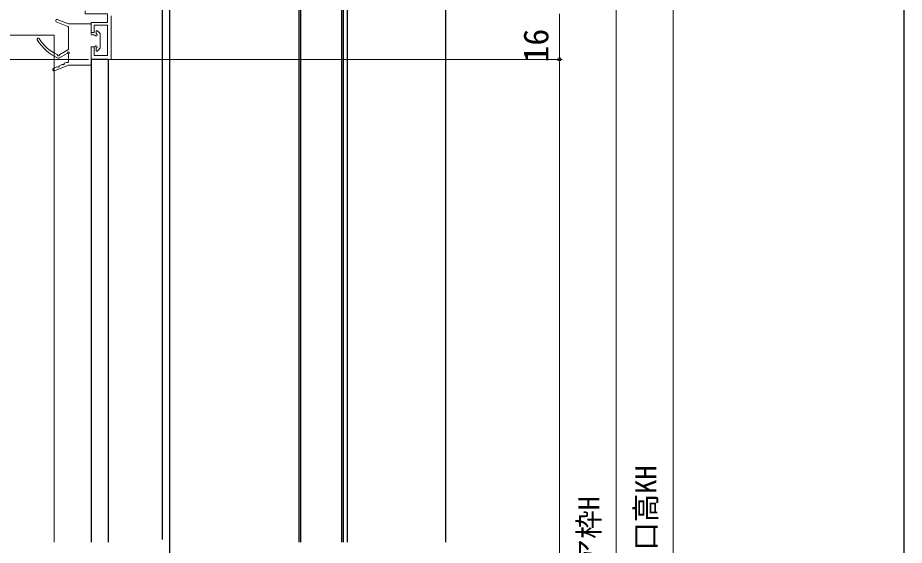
# Model space of a CAD drawing. Units: millimetres, scale not verified. Extents: x -525 to 525, y -783 to 779.
# Drawn here: x 213.5 to 525, y 35.3 to 220.9 of the extents above; entities that cross this region are included whole.
import ezdxf
from ezdxf.enums import TextEntityAlignment as Align

# ---------------------------------------------------------------- set-up
doc = ezdxf.new("R2010")
doc.units = ezdxf.units.MM
doc.header["$LTSCALE"] = 4
for name, color, linetype, lineweight in [('0-3_YKK_11', 211, 'Continuous', 18), ('0-6_YKK_13', 4, 'Continuous', 18), ('0-7_YKK_D', 6, 'Continuous', 18)]:
    doc.layers.add(name, color=color, linetype=linetype, lineweight=lineweight)
for name, color, linetype in [('0-5_YKK_12', 2, 'Continuous'), ('0-8_YKK_ZWAK', 7, 'Continuous'), ('0-9_YSS_K', 3, 'Continuous')]:
    doc.layers.add(name, color=color, linetype=linetype)
doc.styles.add('ＭＳ ゴシック', font='')
doc.styles.get('ＭＳ ゴシック').set_extended_font_data('MS Gothic')

msp = doc.modelspace()

# ---------------------------------------------------------------- linework, layer by layer
at = {"layer": '0-3_YKK_11'}
msp.add_lwpolyline([(246.3, 221.5), (246.3, 206.2), (239.3, 206.2), (239.3, 210.6), (240.3, 210.6), (240.3, 207.6), (245, 207.6), (245, 218.2), (240.3, 218.2), (240.3, 215.6), (239.3, 215.6), (239.3, 219.2), (245, 219.2), (245, 222.2), (237.2, 222.2), (237.2, 223.3)], dxfattribs=at)
at = {"layer": '0-5_YKK_12'}
for p, q in [((266.8, 427.021), (266.8, -309.117)), ((327.8, 260.2), (327.8, 36.414)), ((329.3, 260.2), (329.3, 36.414)), ((264.3, 37.341), (264.3, 230.201)), ((312.3, 230.201), (312.3, 36.414)), ((312.8, 230.201), (312.8, 36.414)), ((327.3, 230.201), (327.3, 36.414)), ((239.3, 206.2), (239.3, 36.428)), ((245.3, 206.2), (239.3, 206.2)), ((245.3, 206.2), (245.3, 36.428))]:
    msp.add_line(p, q, dxfattribs=at)
at = {"layer": '0-6_YKK_13'}
for p, q in [((231.112, 217.776), (227.04, 219.429)), ((231.3, 218.7), (227.33, 220.175)), ((231.3, 218.7), (239, 218.7)), ((239.3, 215.1), (239.3, 218.4)), ((231.3, 209.819), (231.3, 217.498)), ((241, 215.432), (241, 216)), ((241.512, 216.212), (242.312, 215.412)), ((242.4, 215.2), (242.4, 210.2)), ((226.3, 36.428), (226.3, 214.7)), ((239.6, 214.8), (240.367, 214.8)), ((228.255, 207.96), (231.145, 209.557)), ((239.3, 204.5), (239.3, 210.3)), ((240.367, 210.6), (239.6, 210.6)), ((241, 209.4), (241, 209.967)), ((241.512, 209.188), (242.312, 209.988)), ((227.933, 206.64), (230.845, 208.249)), ((231.3, 207.98), (231.3, 205.348)), ((227.231, 203.539), (226.026, 202.961)), ((231.3, 204.2), (226.348, 202.228)), ((229.031, 204.403), (228.168, 203.988)), ((230.531, 205.123), (229.968, 204.852)), ((239, 204.2), (231.3, 204.2))]:
    msp.add_line(p, q, dxfattribs=at)
msp.add_lwpolyline([(226.3, 214.7), (184.3, 214.7), (184.3, 36.428)], dxfattribs=at)
for centre, radius, start, end in [((227.191, 219.8), 0.4, 69.61598, 247.90121), ((239, 218.4), 0.3, 0, 90), ((231, 217.498), 0.3, 0, 67.90121), ((239.6, 215.1), 0.3, 180, 270), ((241, 214.8), 0.4, 205.37693, 64.62307), ((241.3, 216), 0.3, 45, 180), ((241.3, 215.432), 0.3, 180, 244.62307), ((242.1, 215.2), 0.3, 0, 45), ((220.7, 213.3), 0.4, 30.783, 210.74232), ((234.107, 221.274), 16, 210.74232, 246.26275), ((233.071, 220.67), 14, 210.783, 245.77777), ((240.367, 214.5), 0.3, 25.37693, 90), ((231.3, 208.5), 0.3, 300, 178.91702), ((231, 209.819), 0.3, 298.91702, 0), ((239.6, 210.3), 0.3, 90, 180), ((240.367, 210.9), 0.3, 270, 334.62307), ((241, 210.6), 0.4, 295.37693, 154.62307), ((241.3, 209.967), 0.3, 115.37693, 180), ((241.3, 209.4), 0.3, 180, 315), ((242.1, 210.2), 0.3, 315, 0), ((227.204, 207.629), 0.3, 6.82432, 65.77777), ((227.8, 207.7), 0.3, 186.82432, 359.7798), ((227.787, 206.902), 0.3, 246.26275, 298.91702), ((228.4, 207.698), 0.3, 118.91702, 179.7798), ((230.7, 208.511), 0.3, 298.91702, 358.91702), ((231.6, 207.98), 0.3, 120, 180), ((226.2, 202.6), 0.4, 115.64031, 291.70971), ((227.361, 203.268), 0.3, 55.64031, 115.64031), ((227.7, 203.764), 0.3, 235.64031, 355.64031), ((228.298, 203.718), 0.3, 115.64031, 175.64031), ((229.161, 204.132), 0.3, 55.64031, 115.64031), ((229.5, 204.628), 0.3, 235.64031, 355.64031), ((230.098, 204.582), 0.3, 115.64031, 175.64031), ((230.661, 204.852), 0.3, 55.64031, 115.64031), ((231, 205.348), 0.3, 235.64031, 0), ((239, 204.5), 0.3, 270, 0)]:
    msp.add_arc(centre, radius, start, end, dxfattribs=at)
at = {"layer": '0-7_YKK_D'}
for p, q in [((443.8, 256.7), (443.8, -187.3)), ((423.8, 246.7), (423.8, -181.3)), ((403.8, 222.2), (403.8, 206.2)), ((238.3, 206.2), (132, 206.2)), ((246.3, 206.2), (404.8, 206.2)), ((302.846, 206.2), (404.8, 206.2)), ((403.8, 206.2), (403.8, -171.8))]:
    msp.add_line(p, q, dxfattribs=at)
msp.add_circle((403.8, 206.2), 0.637, dxfattribs=at)
msp.add_circle((403.8, 206.2), 0.637, dxfattribs=at)
at = {"layer": '0-8_YKK_ZWAK'}
msp.add_lwpolyline([(-525, -782.8), (525, -782.8), (525, 747.2)], dxfattribs=at)
at = {"layer": '0-9_YSS_K'}
msp.add_line((363.8, 262.2), (363.8, 36.428), dxfattribs=at)

# ---------------------------------------------------------------- texts
at = {"layer": '0-7_YKK_D', "style": 'ＭＳ ゴシック'}
for s, height, p in [('16', 8.798, (402.6, 205.029)), ('①既設ドア枠開口高KH', 7.331, (440.038, -36.55)), ('②新設ドア枠H', 7.331, (420.038, -12.385))]:
    msp.add_text(s, height=height, rotation=90, dxfattribs=at).set_placement(p, align=Align.BOTTOM_LEFT)

doc.saveas('drawing.dxf')
